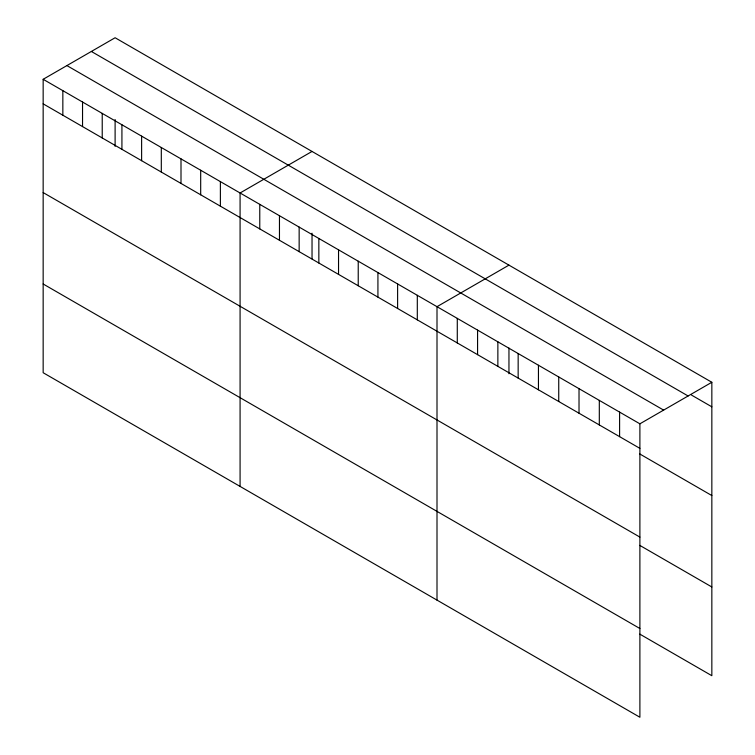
<?xml version="1.0" encoding="UTF-8"?>
<svg xmlns="http://www.w3.org/2000/svg" width="755" height="755" viewBox="0 0 755 755"><rect width="100%" height="100%" fill="white"/><g stroke="black" fill="none" stroke-linecap="round" stroke-linejoin="round"><path stroke-width="1.13" d="M43.158 79.294L639.891 423.819L639.891 717.25L43.158 372.725L43.158 79.294L115.109 37.75L711.842 382.275L711.842 675.706L639.815 634.124M312.032 151.444L240.081 192.987L240.081 486.418M508.955 265.137L437.003 306.681L437.003 600.112M639.891 423.819L711.842 382.275M691.552 395.11L711.842 406.822M91.364 51.463L688.098 395.979M66.902 65.581L663.636 410.107M43.158 103.85L639.891 448.366M639.815 453.972L711.842 495.554M43.158 192.582L639.891 537.098M639.815 545.393L711.842 586.975M43.158 283.993L639.891 628.519M619.6 412.098L619.6 436.654M599.31 400.386L599.31 424.942M579.019 388.674L579.019 413.23M558.738 376.962L558.738 401.509M538.447 365.25L538.447 389.797M518.156 353.529L518.156 378.085M508.955 348.064L508.955 373.753M497.866 341.817L497.866 366.373M477.575 330.105L477.575 354.661M457.285 318.393L457.285 342.94M417.307 295.309L417.307 319.865M397.611 283.937L397.611 308.493M377.925 272.574L377.925 297.121M358.229 261.202L358.229 285.758M338.542 249.83L338.542 274.386M318.846 238.467L318.846 263.014M312.032 233.201L312.032 258.889M299.15 227.095L299.15 251.651M279.463 215.722L279.463 240.279M259.767 204.35L259.767 228.907M220.385 181.615L220.385 206.172M200.688 170.243L200.688 194.799M181.002 158.88L181.002 183.427M161.306 147.508L161.306 172.064M141.619 136.136L141.619 160.692M121.923 124.773L121.923 149.32M115.109 119.507L115.109 146.366M102.227 113.401L102.227 137.957M82.54 102.029L82.54 126.585M62.844 90.666L62.844 115.213"/></g></svg>
